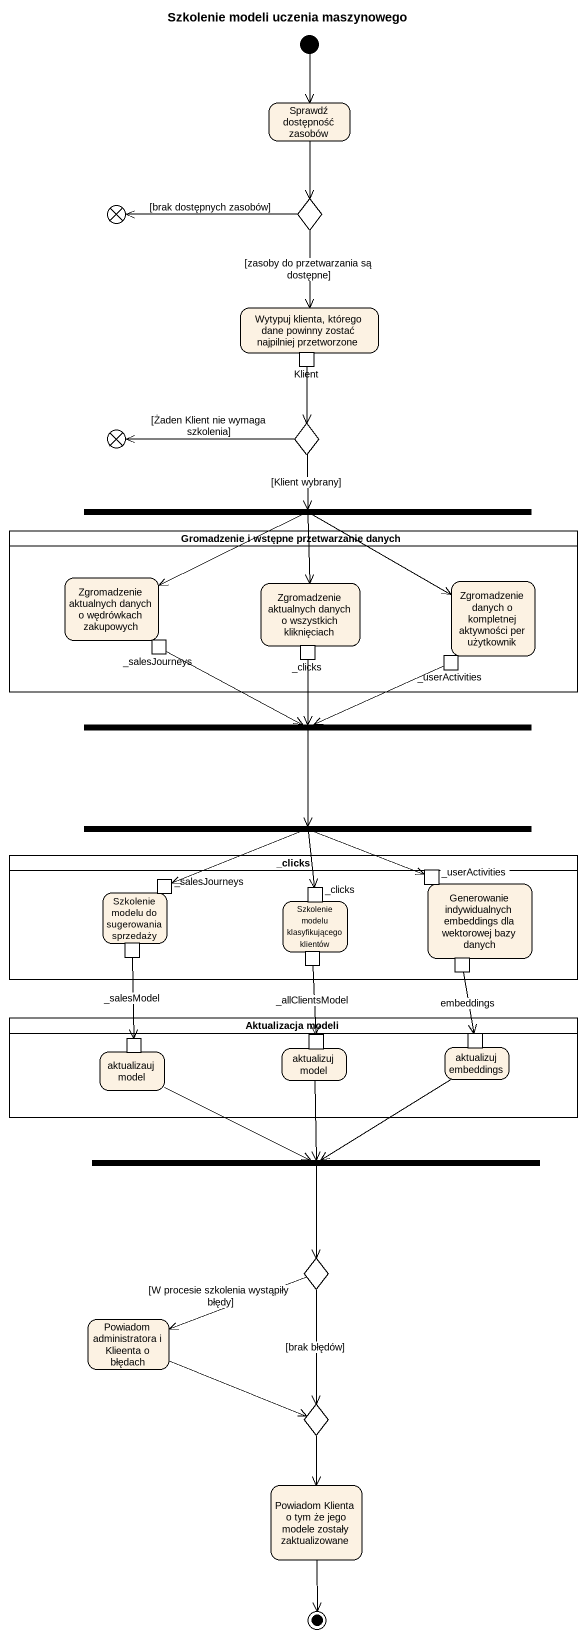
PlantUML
@startuml
title Szkolenie modeli uczenia maszynowego
hide empty description
state "Sprawdź dostępność zasobów" as Sprawdź_dostępność_zasobów
state flowfinal1 <<end>>
state choice1 <<choice>>
state "Wytypuj klienta, którego dane powinny zostać najpilniej przetworzone" as Wytypuj_klienta_którego {
  state Klient <<outputPin>>
}
state flowfinal2 <<end>>
state choice2 <<choice>>
state "Gromadzenie i wstępne przetwarzanie danych" as Gromadzenie_i_wstępne <<partition>> {
  state "Zgromadzenie aktualnych danych o wędrówkach zakupowych" as Zgromadzenie_aktualnych {
    state "_salesJourneys" as salesJourneys <<outputPin>>
  }
  state "Zgromadzenie danych o kompletnej aktywności per użytkownik" as Zgromadzenie_danych_o {
    state "_userActivities" as userActivities <<outputPin>>
  }
  state "Zgromadzenie aktualnych danych o wszystkich kliknięciach" as Zgromadzenie_aktualnych_2 {
    state "_clicks" as clicks <<outputPin>>
  }
}
state fork1 <<fork>>
state fork2 <<join>>
state fork3 <<fork>>
state "_clicks" as clicks_2 <<partition>> {
  state "Szkolenie modelu do sugerowania sprzedaży" as Szkolenie_modelu_do {
    state "_salesJourneys" as salesJourneys_2 <<inputPin>>
    state pin1 <<outputPin>>
  }
  state "Szkolenie modelu klasyfikującego klientów" as Szkolenie_modelu {
    state "_clicks" as clicks_3 <<inputPin>>
    state pin2 <<outputPin>>
  }
  state "Generowanie indywidualnych embeddings dla wektorowej bazy danych" as Generowanie_indywidualnych {
    state "_userActivities" as userActivities_2 <<inputPin>>
    state pin3 <<outputPin>>
  }
}
state "Aktualizacja modeli" as Aktualizacja_modeli <<partition>> {
  state "aktualizauj model" as aktualizauj_model {
    state pin4 <<inputPin>>
  }
  state "aktualizuj model" as aktualizuj_model {
    state pin5 <<inputPin>>
  }
  state "aktualizuj embeddings" as aktualizuj_embeddings {
    state pin6 <<inputPin>>
  }
}
state fork4 <<join>>
state choice3 <<choice>>
state "Powiadom administratora i Klieenta o błędach" as Powiadom_administratora_i
state choice4 <<choice>>
state "Powiadom Klienta o tym że jego modele zostały zaktualizowane" as Powiadom_Klienta_o_tym_że
[*] --> Sprawdź_dostępność_zasobów
Sprawdź_dostępność_zasobów --> choice1
choice1 -left-> flowfinal1 : [brak dostępnych zasobów]
choice1 --> Wytypuj_klienta_którego : [zasoby do przetwarzania są dostępne]
Klient --> choice2
choice2 -left-> flowfinal2 : [Żaden Klient nie wymaga szkolenia]
choice2 --> fork1 : [Klient wybrany]
fork1 -left-> Zgromadzenie_aktualnych
fork1 -right-> Zgromadzenie_danych_o
fork1 --> Zgromadzenie_aktualnych_2
salesJourneys -right-> fork2
clicks --> fork2
userActivities -left-> fork2
fork2 --> fork3
fork3 -right-> userActivities_2
fork3 -left-> salesJourneys_2
fork3 --> clicks_3
pin1 --> pin4 : _salesModel
pin2 --> pin5 : _allClientsModel
pin3 --> pin6 : embeddings
aktualizauj_model -right-> fork4
aktualizuj_model --> fork4
aktualizuj_embeddings --> fork4
fork4 --> choice3
choice3 -left-> Powiadom_administratora_i : [W procesie szkolenia wystąpiły błędy]
choice3 --> choice4 : [brak błędów]
Powiadom_administratora_i -right-> choice4
choice4 --> Powiadom_Klienta_o_tym_że
Powiadom_Klienta_o_tym_że --> [*]
@enduml
